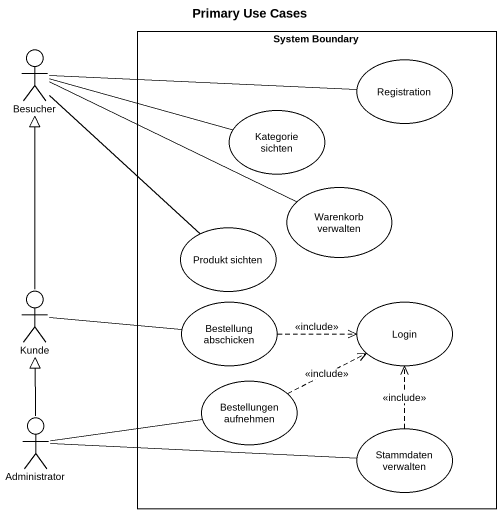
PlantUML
@startuml
title Primary Use Cases
rectangle "System Boundary" as System_Boundary {
  usecase Registration
  usecase "Kategorie sichten" as Kategorie_sichten
  usecase "Warenkorb verwalten" as Warenkorb_verwalten
  usecase "Produkt sichten" as Produkt_sichten
  usecase "Bestellung abschicken" as Bestellung_abschicken
  usecase Login
  usecase "Bestellungen aufnehmen" as Bestellungen_aufnehmen
  usecase "Stammdaten verwalten" as Stammdaten_verwalten
}
actor Besucher
actor Kunde
actor Administrator
Besucher -right- Registration
Besucher -right- Kategorie_sichten
Besucher -right- Warenkorb_verwalten
Besucher -- Produkt_sichten
Kunde -up-|> Besucher
Kunde -right- Bestellung_abschicken
Bestellung_abschicken .right.> Login : <<include>>
Administrator -up-|> Kunde
Administrator -right- Bestellungen_aufnehmen
Administrator -right- Stammdaten_verwalten
Bestellungen_aufnehmen .right.> Login : <<include>>
Stammdaten_verwalten .up.> Login : <<include>>
@enduml
